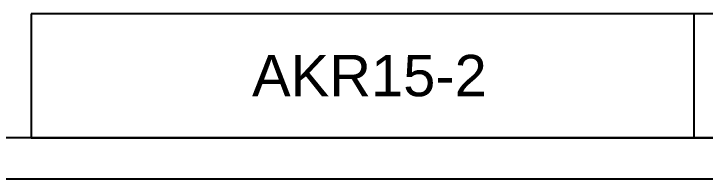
# Model space of a CAD drawing. Header units: millimetres. Extents: x -119 to 469, y -35 to 796.
# Drawn here: x 85.2 to 318.9, y -35.1 to 20.9 of the extents above; entities that cross this region are included whole.
import ezdxf

# ---------------------------------------------------------------- set-up
doc = ezdxf.new("R2010")
doc.units = ezdxf.units.MM
doc.layers.add('Размеры', color=5, linetype='Continuous', lineweight=9)
doc.styles.add('H100', font='ARIAL.TTF', dxfattribs={"height": 100})

msp = doc.modelspace()

# ---------------------------------------------------------------- linework, layer by layer
for p, q in [((455.0741180710975, 20.8915160115065), (91.07411807109747, 20.8915160115065)), ((91.07411807109747, 20.8915160115065), (91.07411807109747, -21.1084839884935)), ((315.0741180710975, 20.8915160115065), (91.07411807109747, 20.8915160115065)), ((315.0741180710975, 20.8915160115065), (315.0741180710975, -21.1084839884935)), ((455.0741180711084, -21.1084839884935), (-62.92588192889161, -21.1084839884935)), ((91.07411807109747, -21.1084839884935), (455.0741180710975, -21.1084839884935)), ((469.0741180711084, -35.1084839884935), (-118.9258819288916, -35.1084839884935))]:
    msp.add_line(p, q)

# ---------------------------------------------------------------- texts
at = {"layer": 'Размеры', "style": 'H100'}
msp.add_text('AKR15-2', height=14, dxfattribs=at).set_placement((165.7296433098454, -7.017760932558986))

doc.saveas('drawing.dxf')
